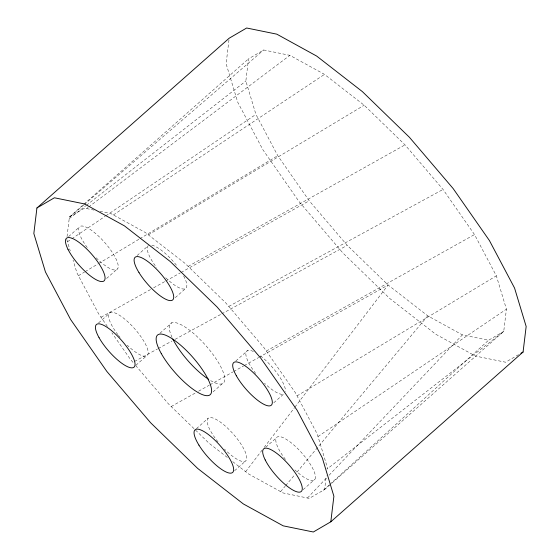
<?xml version="1.0" encoding="UTF-8"?>
<svg xmlns="http://www.w3.org/2000/svg" width="560" height="560" viewBox="0 0 560 560"><rect width="100%" height="100%" fill="white"/><g stroke="black" fill="none" stroke-linecap="round" stroke-linejoin="round"><path stroke-width="0.42" stroke-dasharray="2.8 2.1" d="M67.039 236.642L69.412 217.007L83.139 204.883M232.736 461.657L248.654 474.012L282.982 492.919L309.225 498.379L324.625 489.545L326.263 475.881M228.984 39.9L226.107 63.749L237.706 102.165L262.85 149.681L299.089 201.635L342.867 252.959L389.907 298.613L435.589 334.145L475.461 356.062L505.603 362.222L518.707 354.571M99.904 211.295L110.761 213.507L145.383 232.54L185.059 263.389L225.904 303.037L263.928 347.606L295.393 392.728L317.233 433.993L327.306 467.348L327.082 469.049L503.741 331.38L488.565 340.235L462.392 334.88L427.77 315.847L388.094 284.998L347.249 245.343L309.225 200.781L277.76 155.659L255.92 114.394L245.847 81.039L248.528 58.842L263.697 49.987L289.877 55.342L324.499 74.375L364.175 105.224L405.02 144.872L443.037 189.441L474.509 234.563L496.349 275.828L506.422 309.183L503.741 331.38L324.625 489.545M245.637 471.702L262.052 450.184M264.166 447.412L294.357 407.848M294.882 407.155L388.094 284.998L259.476 357.063M280.637 491.624L285.131 486.262M285.691 485.59L294.679 474.852M296.926 472.171L427.77 315.847M307.454 498.015L326.669 477.778M329.07 475.251L462.392 334.88M323.456 490.231L329.287 484.939M329.931 484.351L488.565 340.235M83.797 204.309L248.528 58.842M68.572 236.607L79.065 227.339M106.589 278.481L117.74 268.632M137.116 255.535L148.267 245.693A28.413 8.358 48.6 0 0 156.569 267.449M98.567 322.903L110.369 312.48M175.315 297.612L185.808 288.351M159.95 333.242L171.752 322.819M135.884 365.302L146.377 356.034M235.837 360.962L247.639 350.539M213.08 391.867L222.257 383.754M196.406 428.645L208.208 418.222M273.805 402.78L283.64 394.093A28.413 8.358 48.6 0 1 264.537 383.257M234.598 470.729L245.749 460.88M265.783 447.202L276.276 437.941M303.142 489.657L314.944 479.234M70.539 216.356L83.769 204.96M84.427 204.393L263.697 49.987M69.188 218.701L85.75 205.8M86.443 205.261L245.847 81.039M86.541 208.579L87.941 207.522M88.641 206.997L289.877 55.342M67.473 241.738L71.099 239.295M71.82 238.805L105.161 216.272M105.889 215.782L255.92 114.394M317.975 436.534L506.422 309.183M113.358 214.963L324.499 74.375M78.435 275.695L84.427 272.09M85.176 271.635L97.916 263.963M98.665 263.515L139.132 239.141M139.881 238.693L277.76 155.659M297.024 395.871L496.349 275.828M148.358 234.892L364.175 105.224M188.125 266.406L405.02 144.872M101.003 317.247L150.577 289.52M153.629 287.812L165.074 281.414M165.83 280.987L180.327 272.881M181.09 272.454L309.225 200.781M266.28 351.036L474.509 234.563M171.199 406.525L195.552 392.882M198.597 391.174L209.251 385.203M210.014 384.783L232.841 371.987M233.604 371.56L243.495 366.016M244.258 365.589L258.72 357.49M228.76 306.425L443.037 189.441M134.498 361.494L157.458 348.964M158.221 348.544L171.997 341.026M175.056 339.353L220.976 314.286M221.739 313.866L347.249 245.343M69.412 217.007L84.588 208.152L94.059 210.105M227.304 457.429L208.978 443.163L168.427 403.844L135.8 365.652M132.965 362.334L130.116 358.946L111.86 332.794M107.415 326.438L98.644 313.824L76.951 272.902L73.024 260.064M66.787 239.484L70.245 250.901M285.474 459.445A28.413 8.358 48.6 0 1 283.178 437.675A28.413 8.358 48.6 0 1 314.419 472.297A28.413 8.358 48.6 0 1 294.938 469.938M255.689 373.415A28.413 8.358 48.6 0 1 255.199 352.408M260.435 355.908A28.413 8.358 48.6 0 1 285.432 391.412M183.659 275.968A28.413 8.358 48.6 0 1 184.121 289.002A28.413 8.358 48.6 0 1 165.655 277.683M151.788 245.168A28.413 8.358 48.6 0 1 177.506 266.588M87.227 247.478A28.413 8.358 48.6 0 1 87.129 227.64A28.413 8.358 48.6 0 1 117.67 263.102A28.413 8.358 48.6 0 1 95.858 257.502M117.887 334.656A28.413 8.358 48.6 0 1 116.263 313.495A28.413 8.358 48.6 0 1 147.308 348.334A28.413 8.358 48.6 0 1 127.274 345.191M120.071 337.407A28.413 8.358 48.6 0 1 118.426 335.356M218.001 441.875A28.413 8.358 48.6 0 1 214.34 418.551A28.413 8.358 48.6 0 1 246.015 453.943A28.413 8.358 48.6 0 1 224.469 449.099M172.046 337.379A39.781 11.704 48.6 0 1 184.359 326.578A39.781 11.704 48.6 0 1 221.445 368.081A39.781 11.704 48.6 0 1 210.672 380.611"/><path stroke-width="0.84" d="M36.925 207.977L33.838 233.527L45.437 271.943L70.588 319.459L106.827 371.413L150.605 422.737L197.638 468.398L243.327 503.923L283.192 525.84L313.334 532L330.806 521.801L523.075 352.023L526.162 326.473L514.563 288.057L489.412 240.541L453.173 188.587L409.395 137.263L362.362 91.602L316.673 56.077L276.808 34.16L246.666 28L229.194 38.199L36.925 207.977L54.397 197.778L84.539 203.938L124.411 225.855L170.093 261.387L217.133 307.041L260.911 358.365L297.15 410.319L322.294 457.835L333.893 496.251L330.806 521.801M520.891 353.297L523.075 352.023M208.747 379.414A39.781 11.704 48.6 0 1 172.851 339.052M161.294 353.57A39.781 11.704 48.6 0 0 209.146 395.339A39.781 11.704 48.6 0 0 181.237 345.702A39.781 11.704 48.6 0 0 161.294 353.57M99.064 337.68A28.413 8.358 48.6 0 0 133.259 367.619A28.413 8.358 48.6 0 0 113.442 332.22A28.413 8.358 48.6 0 0 99.064 337.68M67.991 249.319A28.413 8.358 48.6 0 0 102.319 281.561A28.413 8.358 48.6 0 0 85.547 247.835A28.413 8.358 48.6 0 0 67.991 249.319M139.013 272.622A28.413 8.358 48.6 0 0 172.69 299.929A28.413 8.358 48.6 0 0 150.052 263.249A28.413 8.358 48.6 0 0 139.013 272.622M198.954 445.158A28.413 8.358 48.6 0 0 232.631 472.465A28.413 8.358 48.6 0 0 209.993 435.785A28.413 8.358 48.6 0 0 198.954 445.158M236.334 375.739A28.413 8.358 48.6 0 0 270.529 405.678A28.413 8.358 48.6 0 0 250.712 370.279A28.413 8.358 48.6 0 0 236.334 375.739M265.202 459.914A28.413 8.358 48.6 0 0 299.53 492.156A28.413 8.358 48.6 0 0 282.758 458.43A28.413 8.358 48.6 0 0 265.202 459.914"/></g></svg>
